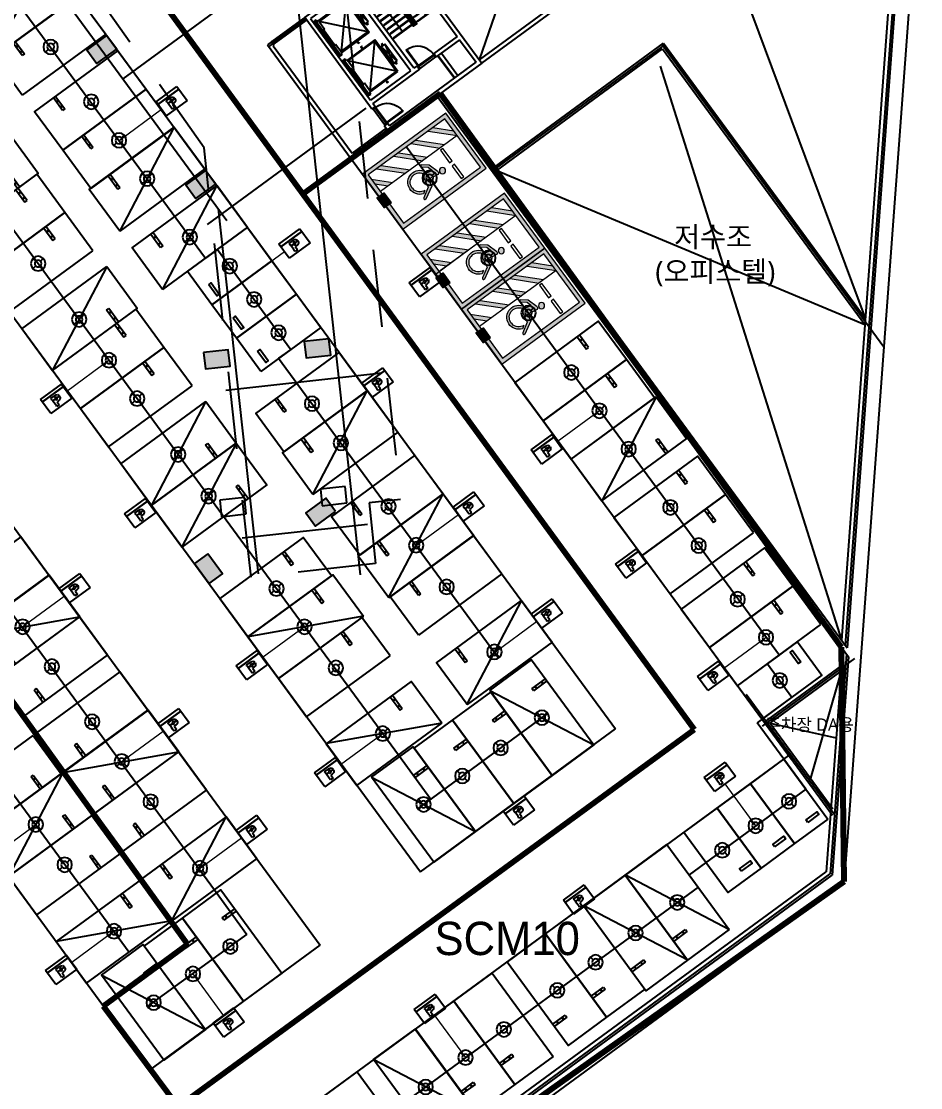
# Model space of a CAD drawing. Header units: millimetres. Extents: x 75184266 to 76346726, y -35077925 to -33679385.
# Drawn here: x 75517914 to 75561417, y -34581256 to -34529642 of the extents above; entities that cross this region are included whole.
import ezdxf
from ezdxf.enums import TextEntityAlignment as Align

# ---------------------------------------------------------------- set-up
doc = ezdxf.new("R2010")
doc.units = ezdxf.units.MM
doc.header["$LTSCALE"] = 50
doc.header["$MEASUREMENT"] = 0
doc.header["$PDMODE"] = 1
doc.header["$PDSIZE"] = -3
for name, pattern in [('-HID', [2.5, 1.5, -1]), ('HID', [2.3, 1.5, -0.8]), ('XR-지하3층$0$HIDDEN2', [0.1875, 0.125, -0.0625])]:
    doc.linetypes.add(name, pattern=pattern)
doc.layers.get('0').update_dxf_attribs({"linetype": 'CONTINUOUS'})
doc.layers.get('Defpoints').update_dxf_attribs({"color": 51, "linetype": 'CONTINUOUS'})
for name, color, linetype in [('0-유도관제', 6, 'CONTINUOUS'), ('84A-CORE(기준층)$0$AA-DOOR', 4, 'CONTINUOUS'), ('84A-CORE(기준층)$0$AA-STXM', 4, 'CONTINUOUS'), ('84A-CORE(기준층)$0$AA-STXS', 8, 'CONTINUOUS'), ('84A-CORE(기준층)$0$AZ-LEAD', 7, 'CONTINUOUS'), ('CON', 2, 'CONTINUOUS'), ('ELEV', 9, 'CONTINUOUS'), ('FINL', 6, 'CONTINUOUS'), ('PARKING', 7, 'CONTINUOUS'), ('W1', 3, 'CONTINUOUS'), ('XR-지하3층$0$1HIDDEN2', 1, 'XR-지하3층$0$HIDDEN2'), ('XR-지하3층$0$5', 5, 'CONTINUOUS'), ('XR-지하3층$0$a-door', 6, 'CONTINUOUS'), ('XR-지하3층$0$A-주차', 9, 'CONTINUOUS'), ('XR-지하3층$0$b-sor-1$0$wid', 4, 'CONTINUOUS'), ('XR-지하3층$0$hat', 8, 'CONTINUOUS'), ('XR-지하3층$0$WAL', 3, 'CONTINUOUS'), ('XR-지하3층$0$일반주차', 8, 'CONTINUOUS'), ('XR-지하3층$0$장애인', 11, 'CONTINUOUS'), ('XR-지하3층$0$확장형주차', 8, 'CONTINUOUS'), ('가는선', 5, 'CONTINUOUS')]:
    doc.layers.add(name, color=color, linetype=linetype)
doc.layers.add('건축', color=8, linetype='CONTINUOUS', plot=False)
for name, color, linetype, lineweight in [('구역제어-S.C.M', 2, 'CONTINUOUS', 100), ('주차유도-LGM', 6, 'CONTINUOUS', 20), ('주차유도-USM', 1, 'CONTINUOUS', 35), ('주차유도-레이스웨이', 1, 'CONTINUOUS', 25)]:
    doc.layers.add(name, color=color, linetype=linetype, lineweight=lineweight)
doc.styles.add('HY중고딕', font='')
doc.styles.add('XR-지하3층$0$돋움', font='', dxfattribs={"width": 0.9})
doc.styles.add('XR-지하3층$0$맑은고딕', font='')
doc.styles.get('HY중고딕').set_extended_font_data('Dotum')
doc.styles.get('XR-지하3층$0$돋움').set_extended_font_data('Dotum')
doc.styles.get('XR-지하3층$0$맑은고딕').set_extended_font_data('Malgun Gothic')
doc.dimstyles.new('XR-지하3층$0$20110829_평면도_면적조정$0$std_style', dxfattribs={"dimscale": 400, "dimtxt": 3, "dimasz": 1, "dimexe": 1.5, "dimexo": 2, "dimgap": 1, "dimtad": 1, "dimtoh": 1, "dimdec": 0, "dimzin": 0, "dimdsep": 46, "dimtxsty": 'XR-지하3층$0$돋움', "dimblk": 'XR-지하3층$0$20110829_평면도_면적조정$0$01420DDOT01', "dimblk1": 'XR-지하3층$0$20110829_평면도_면적조정$0$01420DDOT01', "dimblk2": 'XR-지하3층$0$20110829_평면도_면적조정$0$01420DDOT01', "dimcen": 2.5, "dimdle": 8, "dimclrd": 256, "dimclre": 256, "dimclrt": 256, "dimadec": 0, "dimazin": 0, "dimtfac": 1, "dimtdec": 0, "dimtix": 1, "dimtmove": 2, "dimatfit": 3, "dimldrblk": 'XR-지하3층$0$20110829_평면도_면적조정$0$_ClosedBlank', "dimfxl": 1, "dimtolj": 1, "dimtzin": 0, "dimlwd": -1, "dimlwe": -1, "dimarcsym": 0})

# ---------------------------------------------------------------- blocks, each defined once
blk = doc.blocks.new('XR-지하3층$0$일반형 주차')
at = {"layer": 'XR-지하3층$0$일반주차'}
for p, q in [((750, 3865), (0, 3865)), ((0, 3735), (750, 3735)), ((750, 3735), (750, 3865))]:
    blk.add_line(p, q, dxfattribs=at)
blk.add_lwpolyline([(2300, 5000), (0, 5000), (0, 0), (2300, 0)], close=True, dxfattribs=at)
for centre in [(238, 3800), (563, 3800)]:
    blk.add_circle(centre, 17.5, dxfattribs=at)
blk = doc.blocks.new('XR-지하3층$0$확장형 주차')
at = {"layer": 'XR-지하3층$0$확장형주차', "color": 7}
for p, q in [((0, 3965), (800, 3965)), ((0, 3835), (800, 3835)), ((800, 3835), (800, 3965))]:
    blk.add_line(p, q, dxfattribs=at)
blk.add_lwpolyline([(2500, 5100), (0, 0)], dxfattribs=at)
blk.add_lwpolyline([(2500, 5091), (0, 5091), (0, -9), (2500, -9)], close=True, dxfattribs=at)
for centre in [(238, 3900), (613, 3900)]:
    blk.add_circle(centre, 17.5, dxfattribs=at)
blk = doc.blocks.new('XR-지하3층$0$장애인 주차')
at = {"layer": 'XR-지하3층$0$5', "ltscale": 4}
h = blk.add_hatch(color=7, dxfattribs=at)
h.dxf.hatch_style = 1
h.paths.add_polyline_path([(3842, -695), (4402, -695), (4402, -1115), (3842, -1115)])
h.paths.add_polyline_path([(3892, -1065), (4352, -1065), (4352, -745), (3892, -745)], flags=16)
h.paths.add_polyline_path([(3982, -990), (3988, -973), (4011, -981), (4046, -898), (4136, -898), (4137, -881), (4072, -881), (4072, -863), (4138, -863), (4142, -810, -3.72247), (4161, -797), (4152, -916), (4058, -916), (4021, -1003)], flags=0)
h = blk.add_hatch(color=256, dxfattribs=at)
h.dxf.hatch_style = 1
h.paths.add_polyline_path([(4352, -1065), (4352, -745), (3892, -745), (3892, -1065)])
at = {"layer": 'XR-지하3층$0$hat'}
h = blk.add_hatch(color=7, dxfattribs=at)
edge = h.paths.add_edge_path()
edge.add_line((4161, -797), (4152, -916))
edge.add_line((4152, -916), (4058, -916))
edge.add_line((4058, -916), (4021, -1003))
edge.add_line((4021, -1003), (3982, -990))
edge.add_line((3982, -990), (3988, -973))
edge.add_line((3988, -973), (4011, -981))
edge.add_line((4011, -981), (4046, -898))
edge.add_line((4046, -898), (4136, -898))
edge.add_line((4136, -898), (4137, -881))
edge.add_line((4137, -881), (4072, -881))
edge.add_line((4072, -881), (4072, -863))
edge.add_line((4072, -863), (4138, -863))
edge.add_line((4138, -863), (4142, -810))
edge.add_arc((4140, -787), 22.8, -24.8827, 274.9698, ccw=False)
edge = h.paths.add_edge_path()
edge.add_line((4048, -981), (4058, -958))
edge.add_arc((4127, -942), 71.5, 192.8781, 416.1688)
edge.add_line((4167, -882), (4169, -863))
edge.add_arc((4127, -942), 89.2, 206.535, 422.4866, ccw=False)
at = {"layer": 'XR-지하3층$0$장애인', "lineweight": 5, "true_color": 0xffffff}
blk.add_hatch(color=7, dxfattribs=at).paths.add_polyline_path([(2472, 3995), (2472, -1005), (3842, -1005), (3842, -805), (2672, -805), (2672, 3795), (5572, 3795), (5572, -805), (4402, -805), (4402, -1005), (5772, -1005), (5772, 3995)])
h = blk.add_hatch(color=7, dxfattribs=at)
h.paths.add_polyline_path([(5572, 2795), (5572, 3078), (4855, 3795), (4572, 3795)])
h.paths.add_polyline_path([(4572, 3045), (4572, 2762), (5572, 1762), (5572, 2045)])
h.paths.add_polyline_path([(4572, 2012), (4572, 1729), (5572, 729), (5572, 1012)])
h.paths.add_polyline_path([(5572, -304), (5572, -21), (4572, 979), (4572, 696)])
h.paths.add_polyline_path([(4572, -54), (4572, -336), (5041, -805), (5323, -805)])
h = blk.add_hatch(color=7, dxfattribs=at)
h.paths.add_polyline_path([(3763, 2216, -1), (3463, 2216, -1)])
h.paths.add_polyline_path([(3992, 1503, -0.343093), (3870, 1283), (3381, 1194), (3090, 708, -0.931653), (2987, 770), (3330, 1379), (3639, 1415, 0.446048), (3689, 1485), (3600, 1888, -0.596144), (3699, 2009), (4214, 1851), (4443, 1569, -0.883364), (4355, 1493), (4151, 1741), (3925, 1810)])
h.paths.add_polyline_path([(4053, 1393), (4055, 1528, -1.526545), (3257, 820), (3348, 969, 1.638056)])
at = {"layer": 'XR-지하3층$0$1HIDDEN2', "color": 11}
for points in [[(4161, -797), (4152, -916), (4058, -916), (4021, -1003), (3982, -990), (3988, -973), (4011, -981), (4046, -898), (4136, -898), (4137, -881), (4072, -881), (4072, -863), (4138, -863), (4142, -810)], [(4167, -882), (4169, -863)]]:
    blk.add_lwpolyline(points, dxfattribs=at)
for centre, radius, start, end in [((4127, -942), 89.2, 206.535, 62.4866), ((4127, -942), 71.5, 192.8781, 56.1688), ((4140, -787), 22.8, 335.1173, 274.9698)]:
    blk.add_arc(centre, radius, start, end, dxfattribs=at)
at = {"layer": 'XR-지하3층$0$5', "lineweight": 5}
for p, q in [((4572, 3795), (4572, -805)), ((5572, 2795), (4572, 3795)), ((5572, 3078), (4855, 3795)), ((5572, 2045), (4572, 3045)), ((5572, 1762), (4572, 2762)), ((5572, 1012), (4572, 2012)), ((5572, 729), (4572, 1729)), ((5572, -21), (4572, 979)), ((5572, -304), (4572, 696)), ((5323, -805), (4572, -54)), ((5041, -805), (4572, -336))]:
    blk.add_line(p, q, dxfattribs=at)
at = {"layer": 'XR-지하3층$0$5', "ltscale": 4}
for p, q in [((4165, -1005), (4165, -805)), ((4165, -805), (4165, -905))]:
    blk.add_line(p, q, dxfattribs=at)
at = {"layer": 'XR-지하3층$0$5', "lineweight": 5}
for points in [[(3842, -1005), (2472, -1005), (2472, 3995), (5772, 3995), (5772, -1005), (4402, -1005)], [(3842, -805), (2672, -805), (2672, 3795), (5572, 3795), (5572, -805), (4402, -805)]]:
    blk.add_lwpolyline(points, dxfattribs=at)
at = {"layer": 'XR-지하3층$0$5', "ltscale": 4}
for points in [[(3842, -695), (3842, -1115), (4402, -1115), (4402, -695)], [(3892, -745), (3892, -1065), (4352, -1065), (4352, -745)]]:
    blk.add_lwpolyline(points, close=True, dxfattribs=at)
at = {"layer": 'XR-지하3층$0$장애인', "color": 8, "lineweight": 5}
for p, q in [((3689, 1485), (3600, 1888, 0)), ((3699, 2009, 0), (4214, 1851, 0)), ((3925, 1810, 0), (4151, 1741, 0)), ((4151, 1741, 0), (4355, 1493, 0)), ((4214, 1851, 0), (4443, 1569, 0)), ((4055, 1528), (4053, 1393)), ((3348, 969), (3257, 820))]:
    blk.add_line(p, q, dxfattribs=at)
at = {"layer": 'XR-지하3층$0$장애인', "color": 7, "lineweight": 5}
for points in [[(3523, 2720), (2773, 2720), (2773, 2870), (3523, 2870)], [(4473, 2720), (3723, 2720), (3723, 2870), (4473, 2870)]]:
    blk.add_lwpolyline(points, close=True, dxfattribs=at)
at = {"layer": 'XR-지하3층$0$장애인', "color": 8, "lineweight": 5, "extrusion": (0.976964, 0.213404, 0), "elevation": 4221}
blk.add_lwpolyline([(617, 0), (931, 0)], dxfattribs=at)
at = {"layer": 'XR-지하3층$0$장애인', "color": 8, "lineweight": 5}
for points in [[(3094, 715, -1.000002), (2987, 770), (3330, 1379), (3640, 1415)], [(3992, 1503, -0.343093), (3870, 1283), (3381, 1194), (3094, 715)]]:
    blk.add_lwpolyline(points, format="xyb", dxfattribs=at)
blk.add_circle((3613, 2216), 150, dxfattribs=at)
for centre, radius, start, end in [((3682, 1922, 0), 88.4, 79.1143, 202.3185), ((4394, 1537, 0), 58.8, 227.9655, 33.7904), ((3810, 1000), 582, 198.006, 65.0949), ((3809, 1000), 462, 183.8525, 58.2396), ((3632, 1473), 57.7, 276.2786, 12.4353)]:
    blk.add_arc(centre, radius, start, end, dxfattribs=at)
blk = doc.blocks.new('엘레베이터 코어')
at = {"layer": 'ELEV', "color": 9, "extrusion": (-8.48693e-05, 4.29948e-05, 1)}
for p, q in [((-165, 1068), (-85, 1068)), ((-165, 1053), (-165, 1068)), ((-135, 1053), (-165, 1053)), ((-135, 979), (-135, 1053)), ((-85, 1053), (-115, 1053)), ((-115, 1053), (-115, 979)), ((-85, 1068), (-85, 1053)), ((860, 950), (860, 1050)), ((860, 1050), (930, 1050)), ((930, 1050), (930, -100)), ((955, 1050), (955, -100)), ((1010, 1050), (955, 1050)), ((1010, 525), (1010, 1050)), ((-1050, 573), (-1050, 588)), ((-1050, 588), (-970, 588)), ((-1020, 573), (-1050, 573)), ((-1020, 500), (-1020, 573)), ((-970, 573), (-1000, 573)), ((-1000, 573), (-1000, 500)), ((-970, 588), (-970, 573)), ((-840, -950), (-840, 950)), ((-840, 950), (860, 950)), ((800, 900), (-800, 900)), ((-800, 900), (-800, -900)), ((-115, 979), (-135, 979)), ((800, 450), (800, 900)), ((1050, 600), (1010, 525)), ((1010, 520), (1010, 450)), ((1010, 520), (1050, 520)), ((-1120, -500), (-1120, 500)), ((-1120, 500), (-900, 500)), ((-1000, 500), (-1020, 500)), ((-900, 500), (-900, -500)), ((860, 450), (800, 450)), ((860, 480), (860, 450)), ((865, -465), (865, 465)), ((865, 465), (900, 465)), ((900, 465), (900, -465)), ((965, -465), (965, 465)), ((965, 465), (1000, 465)), ((1000, 465), (1000, -465)), ((-900, -500), (-1120, -500)), ((-1020, -500), (-1020, -573)), ((-1000, -500), (-1020, -500)), ((-1000, -573), (-1000, -500)), ((800, -900), (800, -450)), ((800, -450), (860, -450)), ((860, -450), (860, -480)), ((900, -465), (865, -465)), ((930, -100), (930, -1050)), ((955, -100), (955, -1050)), ((1000, -465), (965, -465)), ((1010, -520), (1010, -450)), ((-1020, -573), (-1050, -573)), ((-1050, -573), (-1050, -588)), ((-1050, -588), (-970, -588)), ((-970, -573), (-1000, -573)), ((-970, -588), (-970, -573)), ((860, -950), (-840, -950)), ((-800, -900), (800, -900)), ((-135, -979), (-135, -1053)), ((-115, -979), (-135, -979)), ((-115, -1053), (-115, -979)), ((860, -1050), (860, -950)), ((1010, -520), (1050, -520)), ((1010, -1050), (1010, -525)), ((-135, -1053), (-165, -1053)), ((-165, -1053), (-165, -1068)), ((-165, -1068), (-85, -1068)), ((-85, -1053), (-115, -1053)), ((-85, -1068), (-85, -1053)), ((930, -1050), (860, -1050)), ((955, -1050), (1010, -1050))]:
    blk.add_line(p, q, dxfattribs=at)
at = {"layer": 'ELEV', "color": 9, "extrusion": (-8.48693e-05, 4.29948e-05, 1), "elevation": -1748}
blk.add_lwpolyline([(1010, 525), (1010, 1050), (955, 1050), (955, -1050), (1010, -1050), (1010, -525), (1050, -600)], dxfattribs=at)
at = {"layer": '가는선', "ltscale": 5, "extrusion": (-8.48693e-05, 4.29948e-05, 1)}
for p, q in [((-800, 900), (800, -900)), ((-800, -900), (800, 900)), ((-1120, 500), (-900, -500)), ((-1120, -500), (-900, 500))]:
    blk.add_line(p, q, dxfattribs=at)
blk = doc.blocks.new('84A-CORE(기준층)$0$A$C31EC7A83')
at = {"color": 8}
for p, q in [((14495, 13830), (15445, 13830)), ((14495, 13723), (15445, 13723)), ((14495, 13680), (15445, 13680))]:
    blk.add_line(p, q, dxfattribs=at)
at = {"elevation": 0}
for points in [[(14470, 13680), (14470, 13680), (14495, 13680), (14495, 13723), (14510, 13723), (14510, 13787), (14495, 13830), (14470, 13830), (14470, 13680)], [(15470, 13680), (15470, 13680), (15445, 13680), (15445, 13723), (15430, 13723), (15430, 13787), (15445, 13830), (15470, 13830), (15470, 13680)]]:
    blk.add_lwpolyline(points, dxfattribs=at)
blk.add_lwpolyline([(15445, 12730), (15405, 12730), (15405, 13680), (15445, 13680), (15445, 12730)], close=True, dxfattribs=at)
at = {"color": 8}
blk.add_arc((15445, 13680), 950, 180, 270, dxfattribs=at)
blk = doc.blocks.new('aaaaaaaaa')
at = {"layer": '84A-CORE(기준층)$0$AA-STXM'}
for p, q in [((-4131, 4900, 0), (-4131, 3700, 0)), ((-3871, 4900, 0), (-3871, 3700, 0)), ((-3611, 4900, 0), (-3611, 3700, 0)), ((-3351, 4900, 0), (-3351, 3700, 0)), ((-3091, 4900, 0), (-3091, 3700, 0)), ((-2831, 4900, 0), (-2831, 3700, 0)), ((-2571, 4900, 0), (-2571, 3700, 0)), ((-2311, 4900, 0), (-2311, 3700, 0)), ((-2051, 4900, 0), (-2051, 3700, 0)), ((-4131, 3650, 0), (-4131, 3600, 0)), ((-4131, 3625, 0), (-2051, 3625, 0)), ((-3871, 3650, 0), (-3871, 3625, 0)), ((-3611, 3650, 0), (-3611, 3625, 0)), ((-3351, 3650, 0), (-3351, 3625, 0)), ((-3091, 3650, 0), (-3091, 3625, 0)), ((-2831, 3650, 0), (-2831, 3625, 0)), ((-2571, 3650, 0), (-2571, 3625, 0)), ((-2311, 3650, 0), (-2311, 3625, 0)), ((-2051, 3650, 0), (-2051, 3600, 0)), ((-4131, 3600, 0), (-4131, 3550, 0)), ((-4131, 3575, 0), (-2051, 3575, 0)), ((-4131, 3500, 0), (-4131, 2300, 0)), ((-3871, 3575, 0), (-3871, 3550, 0)), ((-3871, 3500, 0), (-3871, 2300, 0)), ((-3611, 3575, 0), (-3611, 3550, 0)), ((-3611, 3500, 0), (-3611, 2300, 0)), ((-3351, 3575, 0), (-3351, 3550, 0)), ((-3351, 3500, 0), (-3351, 2300, 0)), ((-3091, 3575, 0), (-3091, 3550, 0)), ((-3091, 3500, 0), (-3091, 2300, 0)), ((-2831, 3575, 0), (-2831, 3550, 0)), ((-2831, 3500, 0), (-2831, 2300, 0)), ((-2571, 3575, 0), (-2571, 3550, 0)), ((-2571, 3500, 0), (-2571, 2300, 0)), ((-2311, 3575, 0), (-2311, 3550, 0)), ((-2311, 3500, 0), (-2311, 2300, 0)), ((-2051, 3600, 0), (-2051, 3550, 0)), ((-2051, 3500, 0), (-2051, 2300, 0))]:
    blk.add_line(p, q, dxfattribs=at)
at = {"layer": '84A-CORE(기준층)$0$AA-STXS', "elevation": 0}
for points in [[(-4131, 4800), (-4101, 4800), (-4101, 3800), (-4131, 3800)], [(-3871, 4800), (-3841, 4800), (-3841, 3800), (-3871, 3800)], [(-3611, 4800), (-3581, 4800), (-3581, 3800), (-3611, 3800)], [(-3351, 4800), (-3321, 4800), (-3321, 3800), (-3351, 3800)], [(-3091, 4800), (-3061, 4800), (-3061, 3800), (-3091, 3800)], [(-2831, 4800), (-2801, 4800), (-2801, 3800), (-2831, 3800)], [(-2571, 4800), (-2541, 4800), (-2541, 3800), (-2571, 3800)], [(-2311, 4800), (-2281, 4800), (-2281, 3800), (-2311, 3800)], [(-2051, 4800), (-2021, 4800), (-2021, 3800), (-2051, 3800)], [(-4131, 3400), (-4161, 3400), (-4161, 2400), (-4131, 2400)], [(-3871, 3400), (-3901, 3400), (-3901, 2400), (-3871, 2400)], [(-3611, 3400), (-3641, 3400), (-3641, 2400), (-3611, 2400)], [(-3351, 3400), (-3381, 3400), (-3381, 2400), (-3351, 2400)], [(-3091, 3400), (-3121, 3400), (-3121, 2400), (-3091, 2400)], [(-2831, 3400), (-2861, 3400), (-2861, 2400), (-2831, 2400)], [(-2571, 3400), (-2601, 3400), (-2601, 2400), (-2571, 2400)], [(-2311, 3400), (-2341, 3400), (-2341, 2400), (-2311, 2400)], [(-2051, 3400), (-2081, 3400), (-2081, 2400), (-2051, 2400)]]:
    blk.add_lwpolyline(points, dxfattribs=at)
for points in [[(-4231, 3700), (-4231, 3500), (-1951, 3500), (-1951, 3700)], [(-4181, 3650), (-4181, 3550), (-2001, 3550), (-2001, 3650)]]:
    blk.add_lwpolyline(points, close=True, dxfattribs=at)
at = {"layer": '84A-CORE(기준층)$0$AZ-LEAD'}
for p, q in [((-4781, 4300, 0), (-4781, 2900, 0)), ((-4781, 4300, 0), (-2051, 4300, 0)), ((-4781, 2900, 0), (-3871, 2900, 0)), ((-2051, 2900, 0), (-3351, 2900, 0))]:
    blk.add_line(p, q, dxfattribs=at)
at = {"layer": '84A-CORE(기준층)$0$AZ-LEAD', "const_width": 31.5, "elevation": 0}
blk.add_lwpolyline([(-2051, 4316, -1), (-2051, 4284, -1)], format="xyb", close=True, dxfattribs=at)
at = {"layer": '84A-CORE(기준층)$0$AZ-LEAD', "elevation": 0}
blk.add_lwpolyline([(-3321, 3625), (-3603, 2920), (-3549, 2900), (-3674, 2900), (-3619, 2880), (-3901, 2175)], dxfattribs=at)
for points in [[(-3929, 2800), (-3955, 2815), (-3906, 2900), (-3955, 2985), (-3929, 3000), (-3871, 2900)], [(-3929, 2800), (-3955, 2815), (-3906, 2900), (-3955, 2985), (-3929, 3000), (-3871, 2900)], [(-3294, 2800), (-3268, 2815), (-3317, 2900), (-3268, 2985), (-3294, 3000), (-3351, 2900)]]:
    blk.add_lwpolyline(points, close=True, dxfattribs=at)
at = {"layer": 'CON', "ltscale": 100}
for p, q in [((-5400, -500), (-5400, 5100)), ((-5400, 5100, 0), (1450, 5100, 0)), ((-5200, 2300, 200), (-5200, 4900, 200)), ((-5200, 2100, 0), (-5200, -300, 0)), ((-300, 2100, 0), (-300, -300, 0)), ((-100, 2500, 0), (-100, -300, 0)), ((-5200, -300, 0), (-300, -300, 0))]:
    blk.add_line(p, q, dxfattribs=at)
at = {"layer": 'CON', "ltscale": 0.5}
for p, q in [((-5200, 4900, 0), (-300, 4900, 0)), ((-300, 4900, -200), (-300, 3500, -200)), ((-100, 4900, 0), (1249, 4900, 0)), ((-300, 2300, 0), (-5200, 2300, 0)), ((-351, 2100, 0), (-5200, 2100, 0)), ((-300, 2100, 0), (-351, 2100, 0)), ((-300, 2500, -200), (-300, 2300, -200)), ((-100, -500, 0), (-5400, -500, 0)), ((98, -300, 0), (-100, -300, 0)), ((98, -500, 0), (-100, -500, 0)), ((1248, -300, 0), (1098, -300, 0)), ((1450, -500, 0), (1098, -500, 0))]:
    blk.add_line(p, q, dxfattribs=at)
for points, elevation in [([(-100, 4900), (-100, 3500)], -200), ([(1248, -300), (1249, 4900)], 200), ([(1450, 5100), (1450, -500)], 200), ([(98, -300), (98, -500)], 200), ([(1098, -300), (1098, -500)], 200)]:
    blk.add_lwpolyline(points, dxfattribs=dict(at, elevation=elevation))
at = {"layer": 'CON', "ltscale": 100, "elevation": -200}
for points in [[(-300, 3500), (-100, 3500)], [(-300, 2500), (-100, 2500)]]:
    blk.add_lwpolyline(points, dxfattribs=at)
at = {"layer": 'FINL', "ltscale": 0.5}
blk.add_line((-100, 3600, -200), (1249, 3600, -200), dxfattribs=at)
at = {"layer": 'W1', "ltscale": 0.5}
for p, q in [((-100, 3810, -200), (1249, 3810, -200)), ((-100, 3620, -200), (1249, 3620, -200))]:
    blk.add_line(p, q, dxfattribs=at)
at = {"layer": '84A-CORE(기준층)$0$AA-DOOR', "rotation": 270.0000896906401}
blk.add_blockref('84A-CORE(기준층)$0$A$C31EC7A83', (-13955, 17970, -200), dxfattribs=at)
at = {"layer": '84A-CORE(기준층)$0$AA-DOOR', "xscale": -1, "rotation": 180.000089690196}
blk.add_blockref('84A-CORE(기준층)$0$A$C31EC7A83', (-14372, 13380, 200), dxfattribs=at)
at = {"layer": 'CON', "rotation": 270.0000896906402}
blk.add_blockref('엘레베이터 코어', (-3933, 744, 0), dxfattribs=at)
at = {"layer": 'CON', "xscale": -1, "rotation": 90.00008969063995}
blk.add_blockref('엘레베이터 코어', (-1574, 744, 0), dxfattribs=at)
blk = doc.blocks.new('XR-지하3층$0$A$C77A365F3')
at = {"layer": 'XR-지하3층$0$a-door'}
for points in [[(0, 0), (45, 0), (45, 150), (0, 150)], [(45, 150), (1955, 150), (1955, 0), (45, 0)], [(45, 15), (115, 15), (115, 75), (45, 75)], [(45, 75), (1035, 75), (1035, 15), (45, 15)], [(115, 39), (965, 39), (965, 51), (115, 51)], [(965, 75), (1035, 75), (1035, 135), (965, 135)], [(965, 135), (1955, 135), (1955, 75), (965, 75)], [(965, 15), (1035, 15), (1035, 75), (965, 75)], [(1035, 99), (1885, 99), (1885, 111), (1035, 111)], [(1885, 75), (1955, 75), (1955, 135), (1885, 135)], [(1955, 0), (2000, 0), (2000, 150), (1955, 150)]]:
    blk.add_lwpolyline(points, close=True, dxfattribs=at)
at = {"layer": 'XR-지하3층$0$b-sor-1$0$wid', "color": 1}
blk.add_line((1000, 0), (1000, 150), dxfattribs=at)
at = {"layer": 'XR-지하3층$0$WAL', "color": 0, "const_width": 10}
blk.add_lwpolyline([(260, 100), (809, 100), (712, 130)], dxfattribs=at)
blk = doc.blocks.new('XR-지하3층$0$A$C73B52ADF')
at = {"layer": 'XR-지하3층$0$A-주차', "elevation": 0}
for points in [[(-2038, 2466), (-38, 2466), (-38, -1134), (-2038, -1134)], [(-1166, 2021), (-1166, 1871), (-1832, 1871), (-1832, 2021)]]:
    blk.add_lwpolyline(points, close=True, dxfattribs=at)
blk = doc.blocks.new('XR-지하3층$0$20110829_평면도_면적조정$0$01420DDOT01')
blk.add_line((-1.5, 0), (1.5, 0))
at = {"const_width": 0.5}
blk.add_lwpolyline([(-0.25, 0, 1), (0.25, 0, 1)], format="xyb", close=True, dxfattribs=at)
blk = doc.blocks.new('*D321')
at = {"layer": 'Defpoints', "color": 0, "transparency": 16777216}
for p in [(75555452, -34466175), (75547393, -34472084, 0), (75609653, -34557006, 0)]:
    blk.add_point(p, dxfattribs=at)
at = {"layer": '건축'}
for p, q in [((75548038, -34471611), (75555936, -34465820)), ((75617476, -34550774), (75555689, -34466497)), ((75610298, -34556533), (75618197, -34550742))]:
    blk.add_line(p, q, dxfattribs=at)
at = {"layer": '건축', "xscale": 400, "yscale": 400, "zscale": 400}
for p, rotation in [((75555452, -34466175), 126.2469342799536), ((75617713, -34551097), 306.2469342799536)]:
    blk.add_blockref('XR-지하3층$0$20110829_평면도_면적조정$0$01420DDOT01', p, dxfattribs=dict(at, rotation=rotation))
at = {"layer": '건축', "insert": (75587632, -34507866), "char_height": 1800, "attachment_point": 5, "rotation": 306.2469, "style": 'XR-지하3층$0$돋움'}
blk.add_mtext('\\A1;105300', dxfattribs=at)
blk = doc.blocks.new('XR-지하3층$0$20110829_평면도_면적조정$0$_ClosedBlank')
at = {"color": 0, "linetype": 'ByBlock', "lineweight": -2}
for p, q in [((-1, 0.17), (0, 0)), ((-1, 0.17), (-1, -0.17)), ((0, 0), (-1, -0.17))]:
    blk.add_line(p, q, dxfattribs=at)
blk = doc.blocks.new('센서')
at = {"layer": '0-유도관제', "color": 0}
for p, q in [((405935, 34224), (406072, 34088)), ((406311, 34088), (406447, 34225)), ((405936, 33712), (406072, 33849)), ((406311, 33849), (406448, 33713))]:
    blk.add_line(p, q, dxfattribs=at)
for major_axis, start_param, end_param in [((0, 362), 2.801804347482335, 9.084989654661921), ((0, 169), 2.862310370331367, 9.145495677510954)]:
    blk.add_ellipse((406192, 33969), major_axis=major_axis, ratio=1, start_param=start_param, end_param=end_param, dxfattribs=at)
blk = doc.blocks.new('만공차등')
at = {"layer": '0-유도관제', "color": 0}
for p, q in [((305755, 78525), (306597, 78525)), ((305755, 77269), (305755, 78525)), ((306442, 77269), (306442, 78525)), ((306442, 78525), (306442, 77269)), ((306597, 78525), (306597, 77269)), ((306185, 78101), (306185, 77952)), ((306191, 78101), (306191, 77952)), ((306185, 77838), (306185, 77693)), ((306191, 77838), (306191, 77693)), ((306597, 77269), (305755, 77269))]:
    blk.add_line(p, q, dxfattribs=at)
for points in [[(305858, 77952), (305858, 77952), (305858, 78101), (305858, 78101)], [(305858, 78101), (305858, 78101), (306044, 78101), (306185, 78101)], [(306037, 77952), (306037, 77952), (305858, 77952), (305858, 77952)], [(306037, 77870), (306037, 77870), (306037, 77952), (306037, 77952)], [(306134, 77952), (306134, 77952), (306134, 77915), (306134, 77915)], [(306185, 77952), (306159, 77952), (306134, 77952), (306134, 77952)], [(306191, 78101), (306274, 78101), (306339, 78101), (306339, 78101)], [(306241, 77952), (306241, 77952), (306217, 77952), (306191, 77952)], [(306241, 77909), (306241, 77909), (306241, 77952), (306241, 77952)], [(306339, 78101), (306339, 78101), (306339, 77854), (306339, 77854)], [(306078, 77737), (306050, 77766), (306037, 77810), (306037, 77870)], [(306185, 77693), (306139, 77694), (306104, 77709), (306078, 77737)], [(306134, 77915), (306134, 77887), (306139, 77867), (306149, 77855)], [(306149, 77855), (306158, 77844), (306170, 77838), (306185, 77838)], [(306191, 77838), (306204, 77838), (306216, 77843), (306226, 77853)], [(306226, 77853), (306236, 77863), (306241, 77882), (306241, 77909)], [(306339, 77854), (306339, 77800), (306327, 77760), (306301, 77733)]]:
    blk.add_open_spline(points, degree=3, dxfattribs=at)
blk.add_open_spline([(306301, 77733), (306275, 77706), (306239, 77693), (306192, 77693), (306191, 77693), (306191, 77693), (306191, 77693)], degree=3, knots=[0.4989771, 0.4989771, 0.4989771, 0.4989771, 0.9979543, 0.9979543, 0.9979543, 1, 1, 1, 1], dxfattribs=at)

msp = doc.modelspace()

# ---------------------------------------------------------------- hatches: boundary and pattern name
at = {"layer": '건축', "ltscale": 0.5}
h = msp.add_hatch(color=256, dxfattribs=at)
h.dxf.hatch_style = 1
h.paths.add_polyline_path([(75522052.3, -34530326.1), (75522525.4, -34530971.3), (75521557.6, -34531680.8), (75521084.6, -34531035.6)])
h = msp.add_hatch(color=256, dxfattribs=at)
h.dxf.hatch_style = 1
h.paths.add_polyline_path([(75526841.6, -34536858.6), (75527314.6, -34537503.7), (75526346.8, -34538213.3), (75525873.8, -34537568.1)])
h = msp.add_hatch(color=256, dxfattribs=at)
h.dxf.hatch_style = 1
h.paths.add_polyline_path([(75531603, -34545132.8), (75531690, -34545928.1), (75532882.9, -34545797.6), (75532795.9, -34545002.3)])
h = msp.add_hatch(color=256, dxfattribs=at)
h.dxf.hatch_style = 1
h.paths.add_polyline_path([(75526732.1, -34545665.6), (75526819.1, -34546460.8), (75528012, -34546330.4), (75527925, -34545535.1)])
h = msp.add_hatch(color=256, dxfattribs=at)
h.dxf.hatch_style = 1
h.paths.add_polyline_path([(75533114.2, -34553364.1), (75532641.2, -34552718.9), (75531673.4, -34553428.5), (75532146.4, -34554073.6)])
h = msp.add_hatch(color=256, dxfattribs=at)
h.dxf.hatch_style = 1
h.paths.add_polyline_path([(75526931.6, -34555416.9), (75526286.4, -34555889.9), (75526996, -34556857.7), (75527641.1, -34556384.7)])

# ---------------------------------------------------------------- linework, layer by layer
for p, q in [((75544006.7, -34504459.5), (75558739.7, -34544004.9)), ((75540073.1, -34531508.6, 0), (75542531.1, -34524424.4, 0)), ((75517806.4, -34525575.7, 0), (75527858, -34539285.8, 0)), ((75560049.7, -34526341.9), (75557583.4, -34559594.3)), ((75560254.6, -34526283.2), (75557765.6, -34559842.7)), ((75522832.2, -34532430.8, 0), (75529968.2, -34527198.1, 0)), ((75540073.1, -34531508.6, 0), (75545049.8, -34527857.1, 0)), ((75540191.5, -34531669.9, 0), (75545329.4, -34527900.1, 0)), ((75530011.9, -34530639.9), (75529823.2, -34530778.2)), ((75529823.2, -34530778.2), (75533873.2, -34536302.4)), ((75530011.1, -34530638.9, 0), (75530130.1, -34530801.2)), ((75530130.1, -34530801.2), (75530102.7, -34530821.3)), ((75530102.7, -34530821.3), (75533916.2, -34536022.8)), ((75540693.9, -34536895.5), (75549038.6, -34530772.8)), ((75540796, -34536696.5), (75548979.5, -34530692.1)), ((75548898.8, -34530751.3), (75559638.9, -34545400.5)), ((75548979.5, -34530692.1), (75558739.7, -34544004.9)), ((75540914.2, -34536857.8), (75548936.5, -34530971.7)), ((75548936.5, -34530971.7), (75558716.9, -34544312.1)), ((75548809.5, -34531813.4), (75557583.4, -34559594.3)), ((75526927.1, -34539472.5, 0), (75534596.2, -34533847.9, 0)), ((75540914.2, -34536857.8), (75558716.9, -34544312.1)), ((75527805.4, -34547489.7), (75535360.2, -34546662.1)), ((75528589.4, -34554646.9), (75534653.2, -34553982.6)), ((75557651.7, -34560025.7), (75556852.4, -34570803.4)), ((75557833.8, -34560274.1), (75557045, -34570910.2)), ((75553855.6, -34563569.8, 0), (75557592, -34560830.4, 0)), ((75554135.1, -34563612.9, 0), (75557572.6, -34561092.7, 0)), ((75557572.6, -34561092.7, 0), (75556086.5, -34566274.6)), ((75553855.6, -34563569.8, 0), (75557148.8, -34568061.8, 0)), ((75554135.1, -34563612.9, 0), (75557171.6, -34567754.6, 0)), ((75554135.1, -34563612.9, 0), (75557333.1, -34564321.2, 0)), ((75524324.9, -34594650.9), (75556852.4, -34570803.4)), ((75524604.4, -34594693.9), (75557045, -34570910.2))]:
    msp.add_line(p, q, dxfattribs=at)
at = {"layer": '건축', "ltscale": 1000}
for p, q in [((75511708, -34516229.1), (75546651.1, -34563890.8)), ((75502272.2, -34523146.9), (75537215.3, -34570808.6)), ((75561074.2, -34526048.1), (75557719.2, -34571283.9)), ((75497433.4, -34526694.5), (75532376.5, -34574356.2)), ((75560357.1, -34526253.8), (75557856.6, -34559966.9)), ((75489207.3, -34532725.4), (75524150.4, -34580387.1)), ((75538026.5, -34533257.3), (75557924.9, -34560398.3)), ((75538187.8, -34533139), (75557856.6, -34559966.9)), ((75533782.8, -34536191), (75555156.6, -34565344.4)), ((75557924.9, -34560398.3), (75557141.3, -34570963.6)), ((75537215.3, -34570808.6, 0), (75546651.1, -34563890.8, 0)), ((75509552.3, -34598529.5, 0), (75555037.5, -34565182, 0)), ((75524744.2, -34594715.5), (75557141.3, -34570963.6)), ((75525663.5, -34594785.5), (75557719.2, -34571283.9)), ((75524150.4, -34580387.1, 0), (75532376.5, -34574356.2, 0))]:
    msp.add_line(p, q, dxfattribs=at)
at = {"layer": '건축', "ltscale": 100}
for p, q in [((75531279.9, -34529834.7), (75529882.5, -34530859.2)), ((75535675.3, -34534981.1, 0), (75533873.2, -34536302.4, -1561.3)), ((75535557.1, -34534819.9, 0), (75533916.2, -34536022.8, -1421.5)), ((75553770, -34563757, 0), (75558234, -34560484.2, 0)), ((75552975.9, -34562201.3, 0), (75557229.5, -34568003.1, 0))]:
    msp.add_line(p, q, dxfattribs=at)
at = {"layer": '건축', "linetype": '-HID', "ltscale": 50}
msp.add_lwpolyline([(75535092.8, -34517056), (75535447.6, -34517539.9), (75547398.8, -34508776.3), (75548285.8, -34509985.9), (75550584.1, -34508300.6), (75554161.7, -34513179.5), (75533580.8, -34528271.1), (75536259.1, -34552784.2), (75534742.9, -34552949.9), (75535039.2, -34555891.8), (75529025, -34556548.9), (75526754.9, -34535772.6), (75520970.7, -34527526.5), (75501450.8, -34518944.9), (75503885.6, -34513406.5), (75506632, -34514613.9), (75507245.8, -34513217.7), (75524650.2, -34520869.2), (75531537.6, -34515818.9), (75534336, -34516024)], close=True, dxfattribs=at)
at = {"layer": '건축', "ltscale": 0.5}
for points in [[(75534318.1, -34556433.7), (75531316.8, -34529037.4)], [(75529380.1, -34556380.4), (75527448.9, -34538725.5)]]:
    msp.add_lwpolyline(points, dxfattribs=at)
for points in [[(75522052.3, -34530326.1), (75522525.4, -34530971.3), (75521557.6, -34531680.8), (75521084.6, -34531035.6)], [(75526841.6, -34536858.6), (75527314.6, -34537503.7), (75526346.8, -34538213.3), (75525873.8, -34537568.1)], [(75533114.2, -34553364.1), (75532641.2, -34552718.9), (75531673.4, -34553428.5), (75532146.4, -34554073.6)], [(75526931.6, -34555416.9), (75526286.4, -34555889.9), (75526996, -34556857.7), (75527641.1, -34556384.7)]]:
    msp.add_lwpolyline(points, close=True, dxfattribs=at)
at = {"layer": '건축', "ltscale": 0.5, "elevation": 0}
for points in [[(75531603, -34545132.8), (75531690, -34545928.1), (75532882.9, -34545797.6), (75532795.9, -34545002.3)], [(75526732.1, -34545665.6), (75526819.1, -34546460.8), (75528012, -34546330.4), (75527925, -34545535.1)]]:
    msp.add_lwpolyline(points, close=True, dxfattribs=at)
at = {"layer": '건축', "linetype": 'HID', "ltscale": 20, "elevation": 0}
for points in [[(75532385.9, -34552290.1), (75532472.9, -34553085.4), (75533665.8, -34552954.9), (75533578.8, -34552159.6)], [(75527514.9, -34552822.9), (75527601.9, -34553618.2), (75528794.8, -34553487.7), (75528707.8, -34552692.4)]]:
    msp.add_lwpolyline(points, close=True, dxfattribs=at)
at = {"layer": '구역제어-S.C.M', "ltscale": 0.5}
for p, q in [((75520273.4, -34522598.3), (75550463.8, -34563925)), ((75492288.9, -34527638.8), (75525957.4, -34574330.3, 0)), ((75538187.8, -34533139), (75531527.9, -34538004.3)), ((75557587.4, -34559938), (75538187.8, -34533139)), ((75557719.2, -34571283.9), (75557587.4, -34559938)), ((75525500.4, -34582161.5), (75550463.8, -34563925)), ((75512867.1, -34603051), (75557719.2, -34571283.9)), ((75525957.4, -34574330.3, 0), (75521894, -34577309.4)), ((75525500.4, -34582161.5), (75521894, -34577309.4))]:
    msp.add_line(p, q, dxfattribs=at)
at = {"layer": '주차유도-LGM', "color": 6, "lineweight": 20, "ltscale": 500}
for p, q in [((75522639.3, -34535402.1, 0), (75524690.9, -34533898, 0)), ((75537934, -34541889.9), (75539984.8, -34540386.8)), ((75528585, -34542293.9), (75530636.6, -34540789.7)), ((75520111, -34547537), (75522161.8, -34546033.9)), ((75532599.7, -34549021.8), (75534651.3, -34547517.7)), ((75543835.2, -34549986.8, 0), (75545886.1, -34548483.7, 0)), ((75524173.8, -34553083.5), (75526224.7, -34551580.4)), ((75537005.7, -34555018.4, 0), (75539057.4, -34553514.2, 0)), ((75547913.1, -34555519.5), (75549963.9, -34554016.4)), ((75517938.1, -34558968.4), (75519989.7, -34557464.2)), ((75540785, -34560202.8), (75542836.7, -34558698.7)), ((75529566.5, -34560441.2), (75531617.3, -34558938.1)), ((75551891.3, -34560951.8, 0), (75553942.2, -34559448.7, 0)), ((75522731, -34565507.8), (75524782.6, -34564003.7)), ((75533353.6, -34565608.4), (75535404.4, -34564105.3)), ((75540254.9, -34565481.8, 0), (75541738.3, -34567505.3, 0)), ((75551951.3, -34566555.9, 0), (75553434.8, -34568579.4, 0)), ((75516556.5, -34570024.9), (75518607.4, -34568521.8)), ((75526510.7, -34570667.8), (75528562.3, -34569163.6)), ((75545137.6, -34572481.4, 0), (75546621, -34574504.9, 0)), ((75520351.9, -34575175.6), (75522402.7, -34573672.5)), ((75526216, -34575748.2, 0), (75527699.5, -34577771.7, 0)), ((75537920.3, -34577772.8, 0), (75539403.8, -34579796.2, 0))]:
    msp.add_line(p, q, dxfattribs=at)
at = {"layer": '주차유도-레이스웨이', "ltscale": 0.5}
for p, q in [((75512318.7, -34521360.1), (75526817.7, -34541109.7, 0)), ((75507066.1, -34525458.1), (75536154.7, -34565146.6)), ((75498044.7, -34531825.8), (75527251.1, -34571675)), ((75492321.1, -34532674.4), (75523123.1, -34574700.7)), ((75536548.9, -34535720.4), (75554584.7, -34560313.9)), ((75527402.5, -34540680.9), (75526817.7, -34541109.7, 0)), ((75527402.5, -34540680.9), (75530950.1, -34545519.8)), ((75530950.1, -34545519.8), (75530360.7, -34545951.9, 0)), ((75530360.7, -34545951.9, 0), (75541002.2, -34560452.8, 0)), ((75554009.8, -34560735.9), (75554584.7, -34560313.9)), ((75554009.8, -34560735.9), (75555192.6, -34562348.7)), ((75555192.4, -34562348.9), (75553501.3, -34563588.7, 0)), ((75537086.4, -34567752.6, 0), (75543381.8, -34563138.4, 0)), ((75554798.9, -34565358.6, 0), (75553501.3, -34563588.7, 0)), ((75536154.7, -34565146.6), (75537722.9, -34567286.1, 0)), ((75555863.2, -34566810.2, 0), (75554798.9, -34565358.6, 0)), ((75555863.2, -34566810.2, 0), (75550215.4, -34570950.9, 0)), ((75550215.4, -34570950.9, 0), (75550653.5, -34571548.5)), ((75550653.5, -34571548.5, 0), (75512282.3, -34599680.2)), ((75527251.1, -34571675), (75528824.8, -34573840.8, 0)), ((75524018.4, -34577333.2, 0), (75528310.1, -34574214.8, 0)), ((75528310.1, -34574214.8, 0), (75528824.8, -34573840.8, 0))]:
    msp.add_line(p, q, dxfattribs=at)

# ---------------------------------------------------------------- block references
at = {"layer": '건축'}
for name, p, rotation in [('aaaaaaaaa', (75535221.2, -34533516.4, -199.9), 306.2518015395959), ('XR-지하3층$0$일반형 주차', (75514628.2, -34540000.8), 306.2385112343085), ('XR-지하3층$0$일반형 주차', (75515987.8, -34541855.9), 306.2385112343085), ('XR-지하3층$0$A$C73B52ADF', (75527917, -34540257, 0), 126.2476153900782), ('XR-지하3층$0$A$C73B52ADF', (75529099.5, -34541869.9, 0), 126.2476153900782), ('XR-지하3층$0$A$C73B52ADF', (75530282.1, -34543482.8, 0), 126.2476153900782), ('XR-지하3층$0$일반형 주차', (75519417.5, -34546533.3), 306.2385112343085), ('XR-지하3층$0$일반형 주차', (75541792.6, -34547118.3), 306.2547729051285), ('XR-지하3층$0$일반형 주차', (75520777.1, -34548388.3), 306.2385112343085), ('XR-지하3층$0$일반형 주차', (75543152.8, -34548973), 306.2547729051285), ('XR-지하3층$0$일반형 주차', (75546582.4, -34553650.4), 306.2547729051285), ('XR-지하3층$0$일반형 주차', (75547942.5, -34555505.1), 306.2547729051285), ('XR-지하3층$0$일반형 주차', (75519251, -34556453.4), 126.2469333594607), ('XR-지하3층$0$일반형 주차', (75527518.5, -34557581.4), 306.2385112343085), ('XR-지하3층$0$일반형 주차', (75549837.8, -34558090.7), 306.2547729051285), ('XR-지하3층$0$확장형 주차', (75520729.2, -34558469.5), 126.2469333594607), ('XR-지하3층$0$확장형 주차', (75528878.1, -34559436.5), 306.2385112343085), ('XR-지하3층$0$일반형 주차', (75551197.9, -34559945.4), 306.2547729051285), ('XR-지하3층$0$일반형 주차', (75522089.1, -34560324.4), 126.2469333594607), ('XR-지하3층$0$일반형 주차', (75530356, -34561452.9), 306.2385112343085), ('XR-지하3층$0$A$C73B52ADF', (75554677.9, -34562772.9, 0), 306.2476153902785), ('XR-지하3층$0$일반형 주차', (75524040.3, -34562985.8), 126.2469333594607), ('XR-지하3층$0$확장형 주차', (75532666.6, -34564603.5), 306.2385112343085), ('XR-지하3층$0$확장형 주차', (75525518.5, -34565002), 126.2469333594607), ('XR-지하3층$0$일반형 주차', (75526878.4, -34566856.9), 126.2469333594607), ('XR-지하3층$0$A$C73B52ADF', (75553826.3, -34567478.3, 0), 216.2476153900782), ('XR-지하3층$0$A$C73B52ADF', (75552213.3, -34568660.8, 0), 216.2476153900782), ('XR-지하3층$0$A$C73B52ADF', (75550600.4, -34569843.4, 0), 216.2476153900782), ('XR-지하3층$0$확장형 주차', (75519601.7, -34574182), 306.2385112343085)]:
    msp.add_blockref(name, p, dxfattribs=dict(at, rotation=rotation))
at = {"layer": '건축', "xscale": -1}
for name, p, rotation in [('XR-지하3층$0$확장형 주차', (75519157.4, -34526390.4), 126.2385112343086), ('XR-지하3층$0$일반형 주차', (75520635.2, -34528406.8), 126.2385112343086), ('XR-지하3층$0$일반형 주차', (75522587, -34531067.8), 126.2385112343086), ('XR-지하3층$0$일반형 주차', (75523946.6, -34532922.9), 126.2385112343086), ('XR-지하3층$0$장애인 주차', (75538634.4, -34541099.3), 306.2099657141443), ('XR-지하3층$0$확장형 주차', (75514628.5, -34540000.6), 306.2385112343086), ('XR-지하3층$0$확장형 주차', (75525306.3, -34534778), 126.2385112343086), ('XR-지하3층$0$확장형 주차', (75527376.2, -34537600.2), 126.2385112343086), ('XR-지하3층$0$장애인 주차', (75541474.2, -34544969.2), 306.2099657141443), ('XR-지하3층$0$장애인 주차', (75543423.6, -34547631.8), 306.2099657141443), ('XR-지하3층$0$확장형 주차', (75519417.7, -34546533), 306.2385112343086), ('XR-지하3층$0$일반형 주차', (75533289.5, -34545664.6), 126.2385112343086), ('XR-지하3층$0$확장형 주차', (75534649.1, -34547519.7), 126.2385112343086), ('XR-지하3층$0$확장형 주차', (75545991.1, -34552843.9), 306.2390943103056), ('XR-지하3층$0$확장형 주차', (75524206.8, -34553065.8), 306.2385112343086), ('XR-지하3층$0$확장형 주차', (75525684.9, -34555081.9), 306.2385112343086), ('XR-지하3층$0$일반형 주차', (75536954.7, -34550665.1), 126.2385112343086), ('XR-지하3층$0$확장형 주차', (75538314.4, -34552520.2), 126.2385112343086), ('XR-지하3층$0$일반형 주차', (75539792.3, -34554536.6), 126.2385112343086), ('XR-지하3층$0$확장형 주차', (75542102.8, -34557687.2), 126.2385112343086), ('XR-지하3층$0$확장형 주차', (75545604.1, -34564659.9, 0), 36.24693490030937), ('XR-지하3층$0$일반형 주차', (75543587.9, -34566138.1, 0), 36.24693490030937), ('XR-지하3층$0$일반형 주차', (75541733, -34567498, 0), 36.24693490030937), ('XR-지하3층$0$일반형 주차', (75515814.2, -34569016.7), 306.2469333594607), ('XR-지하3층$0$확장형 주차', (75539877.9, -34568856.6, 0), 36.24693490030937), ('XR-지하3층$0$확장형 주차', (75517292.4, -34571032.9), 306.2469333594607), ('XR-지하3층$0$일반형 주차', (75518652.3, -34572887.8), 306.2469333594607), ('XR-지하3층$0$확장형 주차', (75527828.5, -34568152.2), 126.2385112343086), ('XR-지하3층$0$확장형 주차', (75547134.9, -34570977.5, 0), 216.2469333634046), ('XR-지하3층$0$확장형 주차', (75545118.7, -34572455.7, 0), 216.2469333634046), ('XR-지하3층$0$일반형 주차', (75530523, -34575716.6, 0), 36.24693490030937), ('XR-지하3층$0$일반형 주차', (75543263.8, -34573815.6, 0), 216.2469333634046), ('XR-지하3층$0$일반형 주차', (75528668.1, -34577076.5, 0), 36.24693490030937), ('XR-지하3층$0$일반형 주차', (75541408.9, -34575175.5, 0), 216.2469333634046), ('XR-지하3층$0$확장형 주차', (75526812.9, -34578435.1, 0), 36.24693490030937), ('XR-지하3층$0$일반형 주차', (75538828.9, -34577067, 0), 216.2469349003094), ('XR-지하3층$0$일반형 주차', (75536974, -34578426.9, 0), 216.2469349003094), ('XR-지하3층$0$확장형 주차', (75534957.8, -34579905.1, 0), 216.2469349003094), ('XR-지하3층$0$일반형 주차', (75532296.4, -34581856.3, 0), 216.2469349003094)]:
    msp.add_blockref(name, p, dxfattribs=dict(at, rotation=rotation))
at = {"layer": '건축', "extrusion": (-2.19178e-10, -3.40232e-10, -1), "xscale": -1, "zscale": -1, "rotation": 323.7894649734257}
msp.add_blockref('XR-지하3층$0$A$C77A365F3', (-75530099.7, -34530759.9, 0), dxfattribs=at)
at = {"layer": '주차유도-LGM', "color": 6, "rotation": 126.2469349002818}
for p in [(75769038, -34734374.2, 0), (75774983.7, -34741265.9), (75781280.8, -34743127), (75778998.4, -34747993.8), (75763457.8, -34748774.1), (75787182.1, -34751224, 0), (75783404.5, -34753990.4, 0), (75767520.7, -34754320.6), (75791259.9, -34756756.6), (75764336.8, -34757940.4), (75787183.7, -34759174.9), (75772913.3, -34761678.3), (75795238.2, -34762188.9, 0), (75769129.7, -34764479.8), (75776700.5, -34766845.5), (75795555.9, -34767081.8, 0), (75785835.3, -34768702.8, 0), (75772909.4, -34769639.8), (75788742.1, -34773007.3, 0), (75763698.8, -34776412.7), (75781524.9, -34778298.7, 0), (75771796.5, -34778969.2, 0)]:
    msp.add_blockref('만공차등', p, dxfattribs=at)
at = {"layer": '주차유도-USM', "extrusion": (0, 0, -1), "xscale": 0.9750000000000001, "yscale": 0.9750000000000001, "zscale": -0.9750000000000001, "rotation": 270}
for p in [(-75552451.9, -34134846, 0), (-75554412.9, -34137500.1, 0), (-75555758.7, -34139365.4, 0), (-75557116.9, -34141221.6, 0), (-75570787.2, -34141183.9, 0), (-75559183.6, -34144046.2, 0), (-75573625.6, -34145054.3, 0), (-75551846.2, -34145330), (-75561113.1, -34145450.6), (-75562295.7, -34147063.5), (-75553827, -34148033.8), (-75575565.8, -34147721, 0), (-75563478.2, -34148676.5), (-75555275.8, -34150007.4), (-75577639.9, -34150602.5, 0), (-75556632.6, -34151864.6), (-75565095, -34152111.8, 0), (-75579000.1, -34152457.2, 0), (-75566489.5, -34154014.4, 0), (-75580412.2, -34154308.5, 0), (-75558615.6, -34154567.4), (-75560093.5, -34156583.8), (-75568795.1, -34157086.9, 0), (-75582429.7, -34157134.6, 0), (-75570128.7, -34158961.1, 0), (-75583799.9, -34158981.9, 0), (-75571606.6, -34160977.5, 0), (-75563371.6, -34161059.4), (-75585685.1, -34161574.9, 0), (-75551093.4, -34162911.3), (-75564731.3, -34162911.6), (-75587056.1, -34163422.2, 0), (-75573916.2, -34164128.8, 0), (-75552512, -34164838.7), (-75566247.4, -34164902.9), (-75587720.6, -34165505.5), (-75554455.8, -34167505.4), (-75576216.4, -34167310.3, 0), (-75568518.4, -34168078.8), (-75574221.5, -34168772, 0), (-75555889.9, -34169430), (-75572367.1, -34170131.7, 0), (-75588167.2, -34171360, 0), (-75557288.6, -34171380.5), (-75570490.5, -34171507.1, 0), (-75551729.2, -34172480.3), (-75586554.2, -34172542.6, 0), (-75584941.2, -34173725.1, 0), (-75553127.9, -34174430.8), (-75559677.4, -34174595.7), (-75582761.1, -34176253.5, 0), (-75555516.7, -34177646), (-75580744.9, -34177731.6, 0), (-75561143.8, -34178385.5, 0), (-75578812.9, -34179148.1, 0), (-75559335.4, -34179711.4, 0), (-75576958, -34180508, 0), (-75557434.5, -34181105.1, 0), (-75574378.1, -34182399.5, 0), (-75572523.2, -34183759.4, 0), (-75570593, -34185185.7, 0)]:
    msp.add_blockref('센서', p, dxfattribs=at)

# ---------------------------------------------------------------- texts
at = {"layer": 'PARKING', "color": 3, "style": 'HY중고딕'}
msp.add_text('SCM10', height=1612.22, dxfattribs=at).set_placement((75541416.3, -34574032, 376), align=Align.MIDDLE)
at = {"layer": '건축', "style": 'XR-지하3층$0$맑은고딕'}
for s, p in [('저수조', (75551374.2, -34540064.9)), ('(오피스텔)', (75551483.9, -34541790.9))]:
    msp.add_text(s, height=1000, dxfattribs=at).set_placement(p, align=Align.MIDDLE)
at = {"layer": '건축', "ltscale": 0.5, "style": 'XR-지하3층$0$맑은고딕'}
msp.add_text('주차장 DA용', height=600, rotation=360, dxfattribs=at).set_placement((75556044.1, -34563683, 0), align=Align.MIDDLE_CENTER)

# ---------------------------------------------------------------- dimensions: what is measured, and where the dimension line sits
at = {"layer": '건축'}
dim = msp.add_linear_dim(base=(75555452.3, -34466174.8), p1=(75609653.2, -34557005.5, 0), p2=(75547392.8, -34472083.6, 0), angle=126.24693, dimstyle='XR-지하3층$0$20110829_평면도_면적조정$0$std_style', override={"dimtxt": 4.5}, dxfattribs=at)
dim.commit()
dim.dimension.update_dxf_attribs({"geometry": '*D321', "text_midpoint": (75587631.9, -34507866.4)})

doc.saveas('drawing.dxf')
